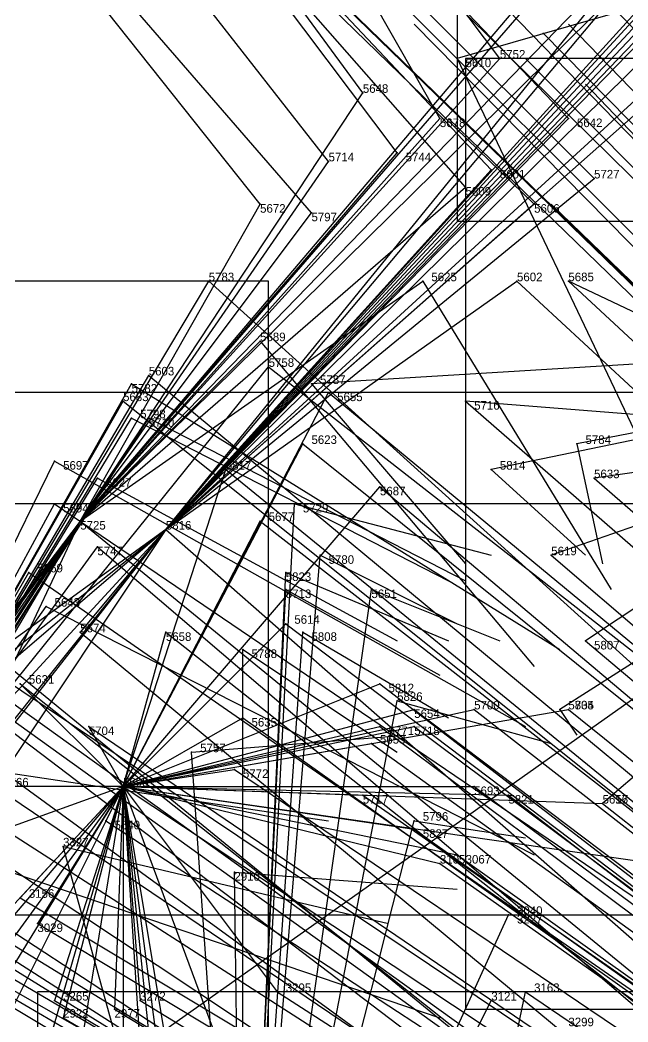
# Model space of a CAD drawing. Extents: x -0.5 to 0.59, y -0.5 to 0.59.
# Drawn here: x -0.403 to -0.332, y 0.2345 to 0.3515 of the extents above; entities that cross this region are included whole.
import ezdxf

# ---------------------------------------------------------------- set-up
doc = ezdxf.new("R2010")
doc.units = 0
for name, color, linetype in [('Clients', 3, 'CONTINUOUS'), ('Facilities', 3, 'CONTINUOUS'), ('Facilities_lines', 3, 'CONTINUOUS'), ('Min_max_boxes', 1, 'CONTINUOUS'), ('Normals', 1, 'CONTINUOUS'), ('Source_points', 5, 'CONTINUOUS'), ('Text', 3, 'CONTINUOUS')]:
    doc.layers.add(name, color=color, linetype=linetype)

msp = doc.modelspace()

# ---------------------------------------------------------------- linework, layer by layer
at = {"layer": 'Clients', "color": 5}
for p in [(-0.352, 0.347, -1.25), (-0.347, 0.347, -1.228), (-0.363, 0.343, -1.249), (-0.354, 0.34, -1.25), (-0.339, 0.34, -1.199), (-0.359, 0.336, -1.25), (-0.367, 0.335, -1.243), (-0.348, 0.334, -1.206), (-0.336, 0.333, -1.183), (-0.351, 0.332, -1.207), (-0.375, 0.33, -1.249), (-0.343, 0.33, -1.189), (-0.369, 0.329, -1.236), (-0.381, 0.321, -1.247), (-0.356, 0.321, -1.25), (-0.345, 0.321, -1.179), (-0.339, 0.321, -1.168), (-0.375, 0.314, -1.25), (-0.374, 0.311, -1.217), (-0.39, 0.309, -1.25), (-0.388, 0.31, -1.242), (-0.369, 0.309, -1.25), (-0.367, 0.308, -1.197), (-0.391, 0.307, -1.243), (-0.351, 0.307, -1.165), (-0.39, 0.305, -1.25), (-0.388, 0.305, -1.25), (-0.37, 0.302, -1.194), (-0.338, 0.302, -1.25), (-0.399, 0.3, -1.247), (-0.379, 0.299, -1.208), (-0.348, 0.299, -1.25), (-0.394, 0.298, -1.25), (-0.336, 0.298, -1.123), (-0.361, 0.297, -1.169), (-0.399, 0.295, -1.24), (-0.371, 0.295, -1.25), (-0.375, 0.293, -1.19), (-0.394, 0.29, -1.223), (-0.368, 0.289, -1.25), (-0.341, 0.289, -1.119), (-0.402, 0.287, -1.25), (-0.372, 0.287, -1.25), (-0.372, 0.285, -1.25), (-0.362, 0.285, -1.25), (-0.4, 0.283, -1.25), (-0.372, 0.281, -1.165), (-0.396, 0.28, -1.213), (-0.386, 0.28, -1.192), (-0.37, 0.28, -1.25), (-0.337, 0.279, -1.093), (-0.377, 0.278, -1.25), (-0.403, 0.274, -1.218), (-0.361, 0.274, -1.132), (-0.359, 0.272, -1.25), (-0.357, 0.271, -1.121), (-0.35, 0.271, -1.108), (-0.34, 0.271, -1.25), (-0.339, 0.271, -1.086), (-0.377, 0.27, -1.159), (-0.395, 0.269, -1.195), (-0.361, 0.269, -1.125), (-0.357, 0.269, -1.117), (-0.362, 0.267, -1.124), (-0.383, 0.266, -1.25), (-0.378, 0.264, -1.152), (-0.363, 0.261, -1.118), (-0.35, 0.262, -1.093), (-0.346, 0.261, -1.083), (-0.335, 0.26, -1.061), (-0.335, 0.26, -1.25), (-0.393, 0.258, -1.174), (-0.357, 0.258, -1.25), (-0.357, 0.257, -1.099), (-0.398, 0.255, -1.25), (-0.352, 0.254, -1.084), (-0.354, 0.253, -1.088), (-0.378, 0.252, -1.25), (-0.403, 0.249, -1.183), (-0.346, 0.247, -1.25), (-0.346, 0.247, -1.25), (-0.401, 0.246, -1.176), (-0.373, 0.238, -1.107), (-0.344, 0.238, -1.046), (-0.399, 0.237, -1.16), (-0.389, 0.237, -1.139), (-0.348, 0.237, -1.25), (-0.392, 0.236, -1.144), (-0.398, 0.235, -1.157)]:
    msp.add_point(p, dxfattribs=at)
at = {"layer": 'Facilities', "color": 3}
for p in [(-0.396, 0.293, -1.232), (-0.386, 0.292, -1.21), (-0.391, 0.262, -1.178)]:
    msp.add_point(p, dxfattribs=at)
at = {"layer": 'Facilities_lines', "color": 3}
for p, q in [((-0.386, 0.292, -1.21), (-0.292, 0.404, -1.247)), ((-0.386, 0.292, -1.21), (-0.295, 0.404, -1.25)), ((-0.164, 0.401, -1.25), (-0.352, 0.347, -1.25)), ((-0.386, 0.292, -1.21), (-0.285, 0.396, -1.219)), ((-0.396, 0.293, -1.232), (-0.299, 0.393, -1.234)), ((-0.386, 0.292, -1.21), (-0.289, 0.393, -1.22)), ((-0.396, 0.293, -1.232), (-0.311, 0.391, -1.249)), ((-0.386, 0.292, -1.21), (-0.304, 0.38, -1.218)), ((-0.386, 0.292, -1.21), (-0.307, 0.379, -1.22)), ((-0.386, 0.292, -1.21), (-0.308, 0.377, -1.217)), ((-0.386, 0.292, -1.21), (-0.316, 0.366, -1.209)), ((-0.386, 0.292, -1.21), (-0.314, 0.363, -1.2)), ((-0.396, 0.293, -1.232), (-0.329, 0.359, -1.218)), ((-0.396, 0.293, -1.232), (-0.345, 0.353, -1.234)), ((-0.396, 0.293, -1.232), (-0.347, 0.347, -1.228)), ((-0.386, 0.292, -1.21), (-0.327, 0.346, -1.19)), ((-0.386, 0.292, -1.21), (-0.325, 0.346, -1.186)), ((-0.396, 0.293, -1.232), (-0.363, 0.343, -1.249)), ((-0.396, 0.293, -1.232), (-0.354, 0.34, -1.25)), ((-0.386, 0.292, -1.21), (-0.339, 0.34, -1.199)), ((-0.396, 0.293, -1.232), (-0.359, 0.336, -1.25)), ((-0.396, 0.293, -1.232), (-0.367, 0.335, -1.243)), ((-0.386, 0.292, -1.21), (-0.348, 0.334, -1.206)), ((-0.386, 0.292, -1.21), (-0.336, 0.333, -1.183)), ((-0.396, 0.293, -1.232), (-0.351, 0.332, -1.207)), ((-0.396, 0.293, -1.232), (-0.375, 0.33, -1.249)), ((-0.386, 0.292, -1.21), (-0.343, 0.33, -1.189)), ((-0.396, 0.293, -1.232), (-0.369, 0.329, -1.236)), ((-0.424, 0.249, -1.229), (-0.381, 0.321, -1.247)), ((-0.396, 0.293, -1.232), (-0.356, 0.321, -1.25)), ((-0.386, 0.292, -1.21), (-0.345, 0.321, -1.179)), ((-0.301, 0.303, -1.067), (-0.339, 0.321, -1.168)), ((-0.271, 0.315, -1.25), (-0.418, 0.211, -1.25)), ((-0.271, 0.315, -1.25), (-0.369, 0.309, -1.25)), ((-0.271, 0.315, -1.25), (-0.348, 0.299, -1.25)), ((-0.271, 0.315, -1.25), (-0.34, 0.271, -1.25)), ((-0.271, 0.315, -1.25), (-0.338, 0.302, -1.25)), ((-0.271, 0.315, -1.25), (-0.335, 0.26, -1.25)), ((-0.396, 0.293, -1.232), (-0.375, 0.314, -1.25)), ((-0.424, 0.249, -1.229), (-0.374, 0.311, -1.217)), ((-0.424, 0.249, -1.229), (-0.388, 0.31, -1.242)), ((-0.424, 0.249, -1.229), (-0.39, 0.309, -1.25)), ((-0.391, 0.262, -1.178), (-0.367, 0.308, -1.197)), ((-0.424, 0.249, -1.229), (-0.391, 0.307, -1.243)), ((-0.301, 0.303, -1.067), (-0.351, 0.307, -1.165)), ((-0.424, 0.249, -1.229), (-0.388, 0.305, -1.25)), ((-0.424, 0.249, -1.229), (-0.39, 0.305, -1.25)), ((-0.391, 0.262, -1.178), (-0.37, 0.302, -1.194)), ((-0.301, 0.303, -1.067), (-0.341, 0.289, -1.119)), ((-0.301, 0.303, -1.067), (-0.337, 0.279, -1.093)), ((-0.301, 0.303, -1.067), (-0.336, 0.298, -1.123)), ((-0.424, 0.249, -1.229), (-0.399, 0.3, -1.247)), ((-0.391, 0.262, -1.178), (-0.379, 0.299, -1.208)), ((-0.424, 0.249, -1.229), (-0.394, 0.298, -1.25)), ((-0.391, 0.262, -1.178), (-0.361, 0.297, -1.169)), ((-0.424, 0.249, -1.229), (-0.399, 0.295, -1.24)), ((-0.377, 0.179, -1.25), (-0.371, 0.295, -1.25)), ((-0.396, 0.293, -1.232), (-0.457, 0.199, -1.245)), ((-0.396, 0.293, -1.232), (-0.452, 0.207, -1.242)), ((-0.396, 0.293, -1.232), (-0.452, 0.209, -1.244)), ((-0.396, 0.293, -1.232), (-0.446, 0.211, -1.233)), ((-0.396, 0.293, -1.232), (-0.435, 0.227, -1.226)), ((-0.396, 0.293, -1.232), (-0.433, 0.242, -1.241)), ((-0.396, 0.293, -1.232), (-0.431, 0.247, -1.242)), ((-0.396, 0.293, -1.232), (-0.429, 0.248, -1.239)), ((-0.396, 0.293, -1.232), (-0.423, 0.254, -1.25)), ((-0.396, 0.293, -1.232), (-0.42, 0.242, -1.211)), ((-0.391, 0.262, -1.178), (-0.375, 0.293, -1.19)), ((-0.386, 0.292, -1.21), (-0.422, 0.247, -1.222)), ((-0.386, 0.292, -1.21), (-0.421, 0.254, -1.229)), ((-0.386, 0.292, -1.21), (-0.42, 0.263, -1.239)), ((-0.386, 0.292, -1.21), (-0.419, 0.25, -1.219)), ((-0.386, 0.292, -1.21), (-0.415, 0.271, -1.238)), ((-0.386, 0.292, -1.21), (-0.41, 0.273, -1.233)), ((-0.386, 0.292, -1.21), (-0.408, 0.259, -1.209)), ((-0.386, 0.292, -1.21), (-0.396, 0.28, -1.213)), ((-0.424, 0.249, -1.229), (-0.394, 0.29, -1.223)), ((-0.377, 0.179, -1.25), (-0.368, 0.289, -1.25)), ((-0.424, 0.249, -1.229), (-0.402, 0.287, -1.25)), ((-0.377, 0.179, -1.25), (-0.372, 0.287, -1.25)), ((-0.377, 0.179, -1.25), (-0.362, 0.285, -1.25)), ((-0.377, 0.179, -1.25), (-0.372, 0.285, -1.25)), ((-0.424, 0.249, -1.229), (-0.4, 0.283, -1.25)), ((-0.391, 0.262, -1.178), (-0.372, 0.281, -1.165)), ((-0.391, 0.262, -1.178), (-0.386, 0.28, -1.192)), ((-0.377, 0.179, -1.25), (-0.37, 0.28, -1.25)), ((-0.377, 0.179, -1.25), (-0.377, 0.278, -1.25)), ((-0.391, 0.262, -1.178), (-0.403, 0.274, -1.218)), ((-0.391, 0.262, -1.178), (-0.361, 0.274, -1.132)), ((-0.377, 0.179, -1.25), (-0.359, 0.272, -1.25)), ((-0.391, 0.262, -1.178), (-0.357, 0.271, -1.121)), ((-0.391, 0.262, -1.178), (-0.35, 0.271, -1.108)), ((-0.391, 0.262, -1.178), (-0.339, 0.271, -1.086)), ((-0.391, 0.262, -1.178), (-0.377, 0.27, -1.159)), ((-0.391, 0.262, -1.178), (-0.395, 0.269, -1.195)), ((-0.391, 0.262, -1.178), (-0.357, 0.269, -1.117)), ((-0.391, 0.262, -1.178), (-0.361, 0.269, -1.125)), ((-0.391, 0.262, -1.178), (-0.362, 0.267, -1.124)), ((-0.377, 0.179, -1.25), (-0.383, 0.266, -1.25)), ((-0.391, 0.262, -1.178), (-0.378, 0.264, -1.152)), ((-0.391, 0.262, -1.178), (-0.417, 0.234, -1.196)), ((-0.391, 0.262, -1.178), (-0.416, 0.253, -1.216)), ((-0.391, 0.262, -1.178), (-0.41, 0.231, -1.176)), ((-0.391, 0.262, -1.178), (-0.408, 0.242, -1.187)), ((-0.391, 0.262, -1.178), (-0.407, 0.24, -1.181)), ((-0.391, 0.262, -1.178), (-0.406, 0.232, -1.17)), ((-0.391, 0.262, -1.178), (-0.406, 0.262, -1.208)), ((-0.391, 0.262, -1.178), (-0.403, 0.249, -1.183)), ((-0.391, 0.262, -1.178), (-0.401, 0.246, -1.176)), ((-0.391, 0.262, -1.178), (-0.4, 0.231, -1.155)), ((-0.391, 0.262, -1.178), (-0.399, 0.237, -1.16)), ((-0.391, 0.262, -1.178), (-0.398, 0.235, -1.157)), ((-0.391, 0.262, -1.178), (-0.397, 0.225, -1.141)), ((-0.391, 0.262, -1.178), (-0.393, 0.258, -1.174)), ((-0.391, 0.262, -1.178), (-0.392, 0.236, -1.144)), ((-0.391, 0.262, -1.178), (-0.391, 0.214, -1.114)), ((-0.391, 0.262, -1.178), (-0.386, 0.214, -1.104)), ((-0.391, 0.262, -1.178), (-0.386, 0.224, -1.115)), ((-0.391, 0.262, -1.178), (-0.352, 0.254, -1.084)), ((-0.391, 0.262, -1.178), (-0.354, 0.253, -1.088)), ((-0.391, 0.262, -1.178), (-0.389, 0.231, -1.131)), ((-0.391, 0.262, -1.178), (-0.384, 0.22, -1.105)), ((-0.391, 0.262, -1.178), (-0.389, 0.237, -1.139)), ((-0.391, 0.262, -1.178), (-0.373, 0.238, -1.107)), ((-0.391, 0.262, -1.178), (-0.378, 0.227, -1.101)), ((-0.391, 0.262, -1.178), (-0.35, 0.262, -1.093)), ((-0.391, 0.262, -1.178), (-0.322, 0.252, -1.022)), ((-0.391, 0.262, -1.178), (-0.335, 0.26, -1.061)), ((-0.391, 0.262, -1.178), (-0.363, 0.261, -1.118)), ((-0.391, 0.262, -1.178), (-0.346, 0.261, -1.083)), ((-0.391, 0.262, -1.178), (-0.357, 0.257, -1.099)), ((-0.377, 0.179, -1.25), (-0.357, 0.258, -1.25)), ((-0.377, 0.179, -1.25), (-0.398, 0.255, -1.25)), ((-0.377, 0.179, -1.25), (-0.378, 0.252, -1.25)), ((-0.377, 0.179, -1.25), (-0.346, 0.247, -1.25)), ((-0.377, 0.179, -1.25), (-0.346, 0.247, -1.25)), ((-0.354, 0.19, -1.005), (-0.344, 0.238, -1.046)), ((-0.377, 0.179, -1.25), (-0.348, 0.237, -1.25))]:
    msp.add_line(p, q, dxfattribs=at)
at = {"layer": 'Min_max_boxes', "color": 1}
for p, q in [((-0.352, 0.476, -1.25), (-0.352, 0.328, -1.25)), ((-0.352, 0.476, -1.25), (-0.352, 0.328, -1.25)), ((-0.251, 0.347, -1.179), (-0.351, 0.347, -1.179)), ((-0.351, 0.347, -1.179), (-0.351, 0.236, -1.179)), ((-0.251, 0.347, -0.941), (-0.351, 0.347, -0.941)), ((-0.351, 0.347, -0.941), (-0.351, 0.236, -0.941)), ((-0.351, 0.347, -1.179), (-0.351, 0.347, -0.941)), ((-0.352, 0.328, -1.25), (-0.026, 0.328, -1.25)), ((-0.352, 0.328, -1.25), (-0.026, 0.328, -1.25)), ((-0.352, 0.328, -1.25), (-0.352, 0.328, -1.25)), ((-0.374, 0.321, -1.25), (-0.47, 0.321, -1.25)), ((-0.374, 0.321, -1.217), (-0.47, 0.321, -1.217)), ((-0.374, 0.152, -1.25), (-0.374, 0.321, -1.25)), ((-0.374, 0.152, -1.217), (-0.374, 0.321, -1.217)), ((-0.374, 0.321, -1.25), (-0.374, 0.321, -1.217)), ((-0.322, 0.308, -1.218), (-0.417, 0.308, -1.218)), ((-0.322, 0.308, -1.022), (-0.417, 0.308, -1.022)), ((-0.24, 0.295, -1.25), (-0.468, 0.295, -1.25)), ((-0.24, 0.295, -1.25), (-0.468, 0.295, -1.25)), ((-0.422, 0.247, -1.25), (-0.285, 0.247, -1.25)), ((-0.422, 0.247, -1.179), (-0.285, 0.247, -1.179)), ((-0.292, 0.238, -1.097), (-0.401, 0.238, -1.097)), ((-0.401, 0.238, -1.097), (-0.401, 0.151, -1.097)), ((-0.292, 0.238, -0.858), (-0.401, 0.238, -0.858)), ((-0.401, 0.238, -0.858), (-0.401, 0.151, -0.858)), ((-0.401, 0.238, -1.097), (-0.401, 0.238, -0.858)), ((-0.351, 0.236, -1.179), (-0.251, 0.236, -1.179)), ((-0.351, 0.236, -0.941), (-0.251, 0.236, -0.941)), ((-0.351, 0.236, -1.179), (-0.351, 0.236, -0.941))]:
    msp.add_line(p, q, dxfattribs=at)
at = {"layer": 'Normals', "color": 1}
for p, q in [((-0.347, 0.347, -1.228), (-0.407, 0.427, -1.238)), ((-0.327, 0.346, -1.19), (-0.395, 0.416, -1.168)), ((-0.363, 0.343, -1.249), (-0.415, 0.414, -1.297)), ((-0.354, 0.34, -1.25), (-0.395, 0.412, -1.307)), ((-0.339, 0.34, -1.199), (-0.406, 0.41, -1.177)), ((-0.367, 0.335, -1.243), (-0.425, 0.409, -1.279)), ((-0.351, 0.332, -1.207), (-0.416, 0.406, -1.192)), ((-0.348, 0.334, -1.206), (-0.415, 0.405, -1.187)), ((-0.369, 0.329, -1.236), (-0.434, 0.404, -1.251)), ((-0.359, 0.336, -1.25), (-0.407, 0.4, -1.309)), ((-0.336, 0.333, -1.183), (-0.403, 0.4, -1.151)), ((-0.375, 0.33, -1.249), (-0.429, 0.398, -1.298)), ((-0.343, 0.33, -1.189), (-0.412, 0.397, -1.164)), ((-0.301, 0.303, -1.067), (-0.367, 0.368, -1.029)), ((-0.293, 0.298, -1.046), (-0.358, 0.365, -1.009)), ((-0.303, 0.293, -1.054), (-0.37, 0.358, -1.016)), ((-0.295, 0.29, -1.035), (-0.361, 0.356, -0.997)), ((-0.298, 0.288, -1.036), (-0.365, 0.353, -0.999)), ((-0.292, 0.285, -1.019), (-0.357, 0.351, -0.982)), ((-0.274, 0.284, -0.987), (-0.339, 0.351, -0.95)), ((-0.277, 0.284, -0.992), (-0.342, 0.35, -0.954)), ((-0.352, 0.347, -1.25), (-0.322, 0.284, -1.179)), ((-0.279, 0.281, -0.991), (-0.344, 0.347, -0.953)), ((-0.273, 0.277, -0.972), (-0.337, 0.344, -0.934)), ((-0.286, 0.275, -0.992), (-0.353, 0.34, -0.955)), ((-0.274, 0.265, -0.954), (-0.341, 0.33, -0.917)), ((-0.381, 0.321, -1.247), (-0.308, 0.255, -1.229)), ((-0.356, 0.321, -1.25), (-0.334, 0.285, -1.159)), ((-0.345, 0.321, -1.179), (-0.277, 0.258, -1.216)), ((-0.339, 0.321, -1.168), (-0.271, 0.258, -1.205)), ((-0.375, 0.314, -1.25), (-0.343, 0.276, -1.163)), ((-0.374, 0.311, -1.217), (-0.296, 0.25, -1.23)), ((-0.39, 0.309, -1.25), (-0.34, 0.278, -1.169)), ((-0.388, 0.31, -1.242), (-0.312, 0.247, -1.229)), ((-0.369, 0.309, -1.25), (-0.351, 0.288, -1.154)), ((-0.367, 0.308, -1.197), (-0.292, 0.246, -1.22)), ((-0.391, 0.307, -1.243), (-0.316, 0.247, -1.216)), ((-0.351, 0.307, -1.165), (-0.281, 0.246, -1.203)), ((-0.39, 0.305, -1.25), (-0.353, 0.286, -1.159)), ((-0.388, 0.305, -1.25), (-0.351, 0.286, -1.159)), ((-0.37, 0.302, -1.194), (-0.294, 0.241, -1.216)), ((-0.338, 0.302, -1.25), (-0.335, 0.288, -1.151)), ((-0.399, 0.3, -1.247), (-0.344, 0.269, -1.168)), ((-0.379, 0.299, -1.208), (-0.303, 0.237, -1.225)), ((-0.348, 0.299, -1.25), (-0.337, 0.289, -1.151)), ((-0.394, 0.298, -1.25), (-0.359, 0.279, -1.158)), ((-0.336, 0.298, -1.123), (-0.266, 0.237, -1.16)), ((-0.361, 0.297, -1.169), (-0.29, 0.237, -1.206)), ((-0.399, 0.295, -1.24), (-0.318, 0.24, -1.219)), ((-0.371, 0.295, -1.25), (-0.348, 0.289, -1.153)), ((-0.396, 0.293, -1.232), (-0.319, 0.23, -1.24)), ((-0.375, 0.293, -1.19), (-0.298, 0.233, -1.212)), ((-0.386, 0.292, -1.21), (-0.312, 0.227, -1.229)), ((-0.394, 0.29, -1.223), (-0.318, 0.225, -1.23)), ((-0.368, 0.289, -1.25), (-0.352, 0.281, -1.152)), ((-0.341, 0.289, -1.119), (-0.271, 0.229, -1.156)), ((-0.402, 0.287, -1.25), (-0.327, 0.235, -1.211)), ((-0.372, 0.287, -1.25), (-0.353, 0.279, -1.152)), ((-0.372, 0.285, -1.25), (-0.354, 0.275, -1.152)), ((-0.362, 0.285, -1.25), (-0.347, 0.279, -1.151)), ((-0.4, 0.283, -1.25), (-0.343, 0.254, -1.173)), ((-0.372, 0.281, -1.165), (-0.298, 0.225, -1.202)), ((-0.413, 0.28, -1.247), (-0.337, 0.229, -1.206)), ((-0.396, 0.28, -1.213), (-0.32, 0.217, -1.231)), ((-0.386, 0.28, -1.192), (-0.31, 0.22, -1.218)), ((-0.37, 0.28, -1.25), (-0.353, 0.27, -1.152)), ((-0.414, 0.279, -1.248), (-0.336, 0.223, -1.22)), ((-0.408, 0.279, -1.236), (-0.331, 0.216, -1.23)), ((-0.337, 0.279, -1.093), (-0.266, 0.219, -1.13)), ((-0.377, 0.278, -1.25), (-0.359, 0.266, -1.152)), ((-0.414, 0.277, -1.246), (-0.336, 0.221, -1.218)), ((-0.403, 0.274, -1.218), (-0.326, 0.213, -1.237)), ((-0.361, 0.274, -1.132), (-0.287, 0.217, -1.168)), ((-0.41, 0.273, -1.233), (-0.331, 0.213, -1.238)), ((-0.359, 0.272, -1.25), (-0.341, 0.267, -1.152)), ((-0.415, 0.271, -1.238), (-0.334, 0.212, -1.237)), ((-0.357, 0.271, -1.121), (-0.283, 0.215, -1.158)), ((-0.35, 0.271, -1.108), (-0.277, 0.214, -1.145)), ((-0.34, 0.271, -1.25), (-0.338, 0.268, -1.15)), ((-0.339, 0.271, -1.086), (-0.267, 0.213, -1.123)), ((-0.377, 0.27, -1.159), (-0.301, 0.216, -1.196)), ((-0.395, 0.269, -1.195), (-0.317, 0.216, -1.227)), ((-0.383, 0.266, -1.25), (-0.358, 0.268, -1.153)), ((-0.361, 0.269, -1.125), (-0.286, 0.213, -1.161)), ((-0.357, 0.269, -1.117), (-0.282, 0.213, -1.154)), ((-0.362, 0.267, -1.124), (-0.287, 0.213, -1.162)), ((-0.407, 0.264, -1.25), (-0.367, 0.258, -1.159)), ((-0.378, 0.264, -1.152), (-0.301, 0.212, -1.189)), ((-0.42, 0.263, -1.239), (-0.337, 0.208, -1.237)), ((-0.406, 0.262, -1.208), (-0.326, 0.208, -1.233)), ((-0.391, 0.262, -1.178), (-0.314, 0.211, -1.215)), ((-0.363, 0.261, -1.118), (-0.287, 0.208, -1.156)), ((-0.35, 0.262, -1.093), (-0.276, 0.207, -1.13)), ((-0.346, 0.261, -1.083), (-0.272, 0.204, -1.12)), ((-0.335, 0.26, -1.061), (-0.263, 0.203, -1.099)), ((-0.335, 0.26, -1.25), (-0.335, 0.26, -1.15)), ((-0.408, 0.259, -1.209), (-0.327, 0.207, -1.236)), ((-0.393, 0.258, -1.174), (-0.315, 0.207, -1.212)), ((-0.357, 0.258, -1.25), (-0.344, 0.256, -1.151)), ((-0.357, 0.257, -1.099), (-0.281, 0.203, -1.137)), ((-0.423, 0.254, -1.25), (-0.343, 0.203, -1.218)), ((-0.421, 0.254, -1.229), (-0.336, 0.202, -1.239)), ((-0.413, 0.255, -1.25), (-0.354, 0.235, -1.172)), ((-0.398, 0.255, -1.25), (-0.36, 0.246, -1.158)), ((-0.352, 0.254, -1.084), (-0.276, 0.2, -1.122)), ((-0.416, 0.253, -1.216), (-0.335, 0.2, -1.241)), ((-0.354, 0.253, -1.088), (-0.279, 0.2, -1.126)), ((-0.378, 0.252, -1.25), (-0.352, 0.25, -1.154)), ((-0.419, 0.25, -1.219), (-0.336, 0.199, -1.242)), ((-0.424, 0.249, -1.229), (-0.338, 0.199, -1.242)), ((-0.403, 0.249, -1.183), (-0.323, 0.201, -1.221)), ((-0.422, 0.247, -1.222), (-0.338, 0.197, -1.242)), ((-0.346, 0.247, -1.25), (-0.346, 0.247, -1.15)), ((-0.346, 0.247, -1.25), (-0.346, 0.247, -1.15)), ((-0.401, 0.246, -1.176), (-0.321, 0.198, -1.214)), ((-0.408, 0.242, -1.187), (-0.328, 0.195, -1.224)), ((-0.407, 0.24, -1.181), (-0.326, 0.194, -1.218)), ((-0.373, 0.238, -1.107), (-0.295, 0.188, -1.144)), ((-0.344, 0.238, -1.046), (-0.267, 0.186, -1.083)), ((-0.399, 0.237, -1.16), (-0.319, 0.19, -1.197)), ((-0.389, 0.237, -1.139), (-0.31, 0.189, -1.177)), ((-0.348, 0.237, -1.25), (-0.348, 0.237, -1.15)), ((-0.392, 0.236, -1.144), (-0.313, 0.188, -1.181)), ((-0.398, 0.235, -1.157), (-0.318, 0.188, -1.194))]:
    msp.add_line(p, q, dxfattribs=at)
at = {"layer": 'Source_points', "color": 5}
for p in [(-0.352, 0.347, -1.25), (-0.347, 0.347, -1.228), (-0.363, 0.343, -1.249), (-0.354, 0.34, -1.25), (-0.339, 0.34, -1.199), (-0.359, 0.336, -1.25), (-0.367, 0.335, -1.243), (-0.348, 0.334, -1.206), (-0.336, 0.333, -1.183), (-0.351, 0.332, -1.207), (-0.375, 0.33, -1.249), (-0.343, 0.33, -1.189), (-0.369, 0.329, -1.236), (-0.381, 0.321, -1.247), (-0.356, 0.321, -1.25), (-0.345, 0.321, -1.179), (-0.339, 0.321, -1.168), (-0.375, 0.314, -1.25), (-0.374, 0.311, -1.217), (-0.39, 0.309, -1.25), (-0.388, 0.31, -1.242), (-0.369, 0.309, -1.25), (-0.367, 0.308, -1.197), (-0.391, 0.307, -1.243), (-0.351, 0.307, -1.165), (-0.39, 0.305, -1.25), (-0.388, 0.305, -1.25), (-0.37, 0.302, -1.194), (-0.338, 0.302, -1.25), (-0.399, 0.3, -1.247), (-0.379, 0.299, -1.208), (-0.348, 0.299, -1.25), (-0.394, 0.298, -1.25), (-0.336, 0.298, -1.123), (-0.361, 0.297, -1.169), (-0.399, 0.295, -1.24), (-0.371, 0.295, -1.25), (-0.396, 0.293, -1.232), (-0.375, 0.293, -1.19), (-0.386, 0.292, -1.21), (-0.394, 0.29, -1.223), (-0.368, 0.289, -1.25), (-0.341, 0.289, -1.119), (-0.402, 0.287, -1.25), (-0.372, 0.287, -1.25), (-0.372, 0.285, -1.25), (-0.362, 0.285, -1.25), (-0.4, 0.283, -1.25), (-0.372, 0.281, -1.165), (-0.396, 0.28, -1.213), (-0.386, 0.28, -1.192), (-0.37, 0.28, -1.25), (-0.337, 0.279, -1.093), (-0.377, 0.278, -1.25), (-0.403, 0.274, -1.218), (-0.361, 0.274, -1.132), (-0.359, 0.272, -1.25), (-0.357, 0.271, -1.121), (-0.35, 0.271, -1.108), (-0.34, 0.271, -1.25), (-0.339, 0.271, -1.086), (-0.377, 0.27, -1.159), (-0.395, 0.269, -1.195), (-0.361, 0.269, -1.125), (-0.357, 0.269, -1.117), (-0.362, 0.267, -1.124), (-0.383, 0.266, -1.25), (-0.378, 0.264, -1.152), (-0.391, 0.262, -1.178), (-0.363, 0.261, -1.118), (-0.35, 0.262, -1.093), (-0.346, 0.261, -1.083), (-0.335, 0.26, -1.061), (-0.335, 0.26, -1.25), (-0.393, 0.258, -1.174), (-0.357, 0.258, -1.25), (-0.357, 0.257, -1.099), (-0.398, 0.255, -1.25), (-0.352, 0.254, -1.084), (-0.354, 0.253, -1.088), (-0.378, 0.252, -1.25), (-0.403, 0.249, -1.183), (-0.346, 0.247, -1.25), (-0.346, 0.247, -1.25), (-0.401, 0.246, -1.176), (-0.373, 0.238, -1.107), (-0.344, 0.238, -1.046), (-0.399, 0.237, -1.16), (-0.389, 0.237, -1.139), (-0.348, 0.237, -1.25), (-0.392, 0.236, -1.144), (-0.398, 0.235, -1.157)]:
    msp.add_point(p, dxfattribs=at)

# ---------------------------------------------------------------- texts
at = {"layer": 'Text', "color": 3}
for s, p in [('5752', (-0.347, 0.347, -1.228)), ('5610', (-0.351, 0.346, -1.25)), ('5648', (-0.363, 0.343, -1.249)), ('5678', (-0.354, 0.339, -1.25)), ('5642', (-0.338, 0.339, -1.199)), ('5714', (-0.367, 0.335, -1.243)), ('5744', (-0.358, 0.335, -1.25)), ('5601', (-0.347, 0.333, -1.206)), ('5727', (-0.336, 0.333, -1.183)), ('5809', (-0.351, 0.331, -1.207)), ('5672', (-0.375, 0.329, -1.249)), ('5606', (-0.343, 0.329, -1.189)), ('5797', (-0.369, 0.328, -1.236)), ('5783', (-0.381, 0.321, -1.247)), ('5625', (-0.355, 0.321, -1.25)), ('5602', (-0.345, 0.321, -1.179)), ('5685', (-0.339, 0.321, -1.168)), ('5689', (-0.375, 0.314, -1.25)), ('5758', (-0.374, 0.311, -1.217)), ('5603', (-0.388, 0.31, -1.242)), ('5782', (-0.39, 0.308, -1.25)), ('5787', (-0.368, 0.309, -1.25)), ('5683', (-0.391, 0.307, -1.243)), ('5655', (-0.366, 0.307, -1.197)), ('5716', (-0.35, 0.306, -1.165)), ('5798', (-0.389, 0.305, -1.25)), ('5710', (-0.388, 0.304, -1.25)), ('5623', (-0.369, 0.302, -1.194)), ('5784', (-0.337, 0.302, -1.25)), ('5697', (-0.398, 0.299, -1.247)), ('5817', (-0.379, 0.299, -1.208)), ('5814', (-0.347, 0.299, -1.25)), ('5633', (-0.336, 0.298, -1.123)), ('5627', (-0.393, 0.297, -1.25)), ('5687', (-0.361, 0.296, -1.169)), ('5694', (-0.398, 0.294, -1.24)), ('5729', (-0.37, 0.294, -1.25)), ('5677', (-0.374, 0.293, -1.19)), ('5725', (-0.396, 0.292, -1.232)), ('5816', (-0.386, 0.292, -1.21)), ('5747', (-0.394, 0.289, -1.223)), ('5780', (-0.367, 0.288, -1.25)), ('5619', (-0.341, 0.289, -1.119)), ('5669', (-0.401, 0.287, -1.25)), ('5823', (-0.372, 0.286, -1.25)), ('5713', (-0.372, 0.284, -1.25)), ('5651', (-0.362, 0.284, -1.25)), ('5643', (-0.399, 0.283, -1.25)), ('5614', (-0.371, 0.281, -1.165)), ('5674', (-0.396, 0.28, -1.213)), ('5658', (-0.386, 0.279, -1.192)), ('5808', (-0.369, 0.279, -1.25)), ('5807', (-0.336, 0.278, -1.093)), ('5788', (-0.376, 0.277, -1.25)), ('5631', (-0.402, 0.274, -1.218)), ('5812', (-0.36, 0.273, -1.132)), ('5826', (-0.359, 0.272, -1.25)), ('5700', (-0.35, 0.271, -1.108)), ('5735', (-0.339, 0.271, -1.25)), ('5804', (-0.339, 0.271, -1.086)), ('5654', (-0.357, 0.27, -1.121)), ('5635', (-0.376, 0.269, -1.159)), ('5704', (-0.395, 0.268, -1.195)), ('5653', (-0.361, 0.267, -1.124)), ('5771', (-0.36, 0.268, -1.125)), ('5718', (-0.357, 0.268, -1.117)), ('5757', (-0.382, 0.266, -1.25)), ('5772', (-0.377, 0.263, -1.152)), ('5766', (-0.405, 0.262, -1.208)), ('5698', (-0.391, 0.262, -1.178)), ('5717', (-0.363, 0.26, -1.118)), ('5693', (-0.35, 0.261, -1.093)), ('5821', (-0.346, 0.26, -1.083)), ('5616', (-0.335, 0.26, -1.061)), ('5657', (-0.335, 0.26, -1.25)), ('5796', (-0.356, 0.258, -1.25)), ('5640', (-0.392, 0.257, -1.174)), ('5827', (-0.356, 0.256, -1.099)), ('3327', (-0.398, 0.255, -1.25)), ('3105', (-0.354, 0.253, -1.088)), ('3067', (-0.351, 0.253, -1.084)), ('2910', (-0.378, 0.251, -1.25)), ('3156', (-0.402, 0.249, -1.183)), ('3040', (-0.345, 0.247, -1.25)), ('3227', (-0.345, 0.246, -1.25)), ('3029', (-0.401, 0.245, -1.176)), ('3295', (-0.372, 0.238, -1.107)), ('3163', (-0.343, 0.238, -1.046)), ('3265', (-0.398, 0.237, -1.16)), ('3272', (-0.389, 0.237, -1.139)), ('3121', (-0.348, 0.237, -1.25)), ('2922', (-0.398, 0.235, -1.157)), ('2977', (-0.392, 0.235, -1.144)), ('3299', (-0.339, 0.234, -1.25))]:
    msp.add_text(s, height=0.001, dxfattribs=at).set_placement(p)

doc.saveas('drawing.dxf')
